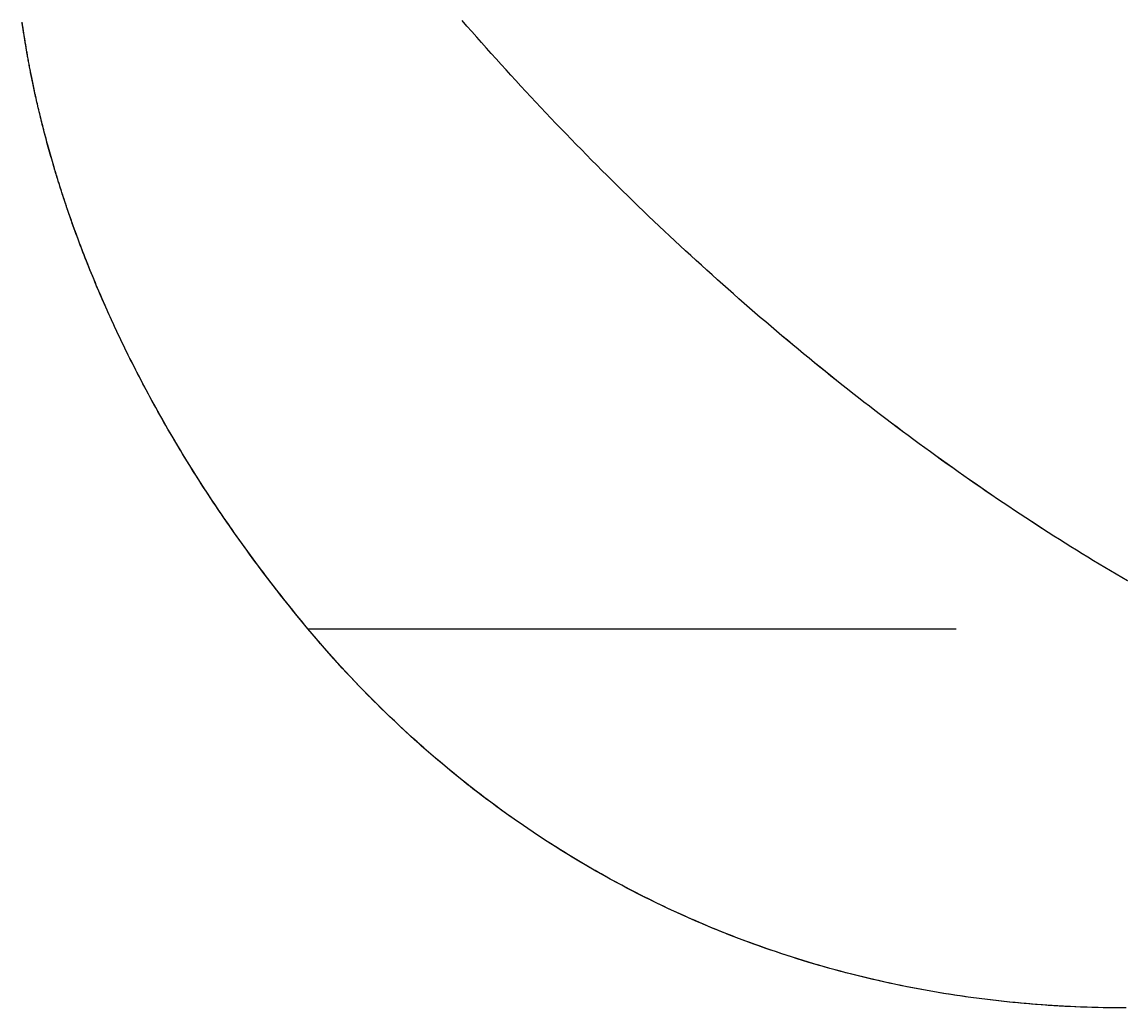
# Model space of a CAD drawing. Extents: x -11 to 23.5, y -3.8 to 3.8.
# Drawn here: x 0.806 to 1.486, y -3.558 to -2.95 of the extents above; entities that cross this region are included whole.
import ezdxf

# ---------------------------------------------------------------- set-up
doc = ezdxf.new("R2010")
doc.units = 0
doc.linetypes.add('PHL_CENTER', pattern=[0.75, 0.4, -0.35])
doc.linetypes.add('PHL_THICK', pattern=[0])
doc.layers.add('PROJECTION', color=7, linetype='CONTINUOUS')

msp = doc.modelspace()

# ---------------------------------------------------------------- linework, layer by layer
at = {"layer": 'PROJECTION', "color": 7, "linetype": 'PHL_THICK'}
for p, q in [((0.80649, -2.950044), (0.80649, -2.950022)), ((0.806493, -2.950081), (0.80649, -2.950044)), ((0.806498, -2.950132), (0.806493, -2.950081)), ((0.806501, -2.950041), (0.806495, -2.950021)), ((0.806506, -2.950198), (0.806498, -2.950132)), ((0.806509, -2.950074), (0.806501, -2.950041)), ((0.806515, -2.950278), (0.806506, -2.950198)), ((0.80652, -2.950122), (0.806509, -2.950074)), ((0.806532, -2.950182), (0.80652, -2.950122)), ((0.806546, -2.950257), (0.806532, -2.950182)), ((0.806562, -2.950345), (0.806546, -2.950257)), ((1.080987, -2.952472), (1.078015, -2.949061)), ((0.806527, -2.950373), (0.806515, -2.950278)), ((0.806542, -2.950483), (0.806527, -2.950373)), ((0.806559, -2.950606), (0.806542, -2.950483)), ((0.806578, -2.950745), (0.806559, -2.950606)), ((0.806581, -2.950446), (0.806562, -2.950345)), ((0.806599, -2.950898), (0.806578, -2.950745)), ((0.806601, -2.950561), (0.806581, -2.950446)), ((0.806623, -2.951065), (0.806599, -2.950898)), ((0.806623, -2.95069), (0.806601, -2.950561)), ((0.806648, -2.950832), (0.806623, -2.95069)), ((0.80665, -2.951247), (0.806623, -2.951065)), ((0.806674, -2.950988), (0.806648, -2.950832)), ((0.806679, -2.951443), (0.80665, -2.951247)), ((0.806702, -2.951157), (0.806674, -2.950988)), ((0.80671, -2.951654), (0.806679, -2.951443)), ((0.806732, -2.95134), (0.806702, -2.951157)), ((0.806744, -2.951879), (0.80671, -2.951654)), ((0.806765, -2.951537), (0.806732, -2.95134)), ((0.80678, -2.952119), (0.806744, -2.951879)), ((0.806799, -2.951747), (0.806765, -2.951537)), ((0.806818, -2.952374), (0.80678, -2.952119)), ((0.806835, -2.951971), (0.806799, -2.951747)), ((0.80686, -2.952642), (0.806818, -2.952374)), ((0.806873, -2.952208), (0.806835, -2.951971)), ((0.806903, -2.952925), (0.80686, -2.952642)), ((0.806913, -2.952459), (0.806873, -2.952208)), ((0.806949, -2.953223), (0.806903, -2.952925)), ((0.806954, -2.952724), (0.806913, -2.952459)), ((0.806998, -2.953535), (0.806949, -2.953223)), ((0.806998, -2.953002), (0.806954, -2.952724)), ((0.807044, -2.953293), (0.806998, -2.953002)), ((0.807049, -2.953861), (0.806998, -2.953535)), ((0.807091, -2.953599), (0.807044, -2.953293)), ((0.807103, -2.954202), (0.807049, -2.953861)), ((0.80714, -2.953918), (0.807091, -2.953599)), ((0.807159, -2.954558), (0.807103, -2.954202)), ((0.807191, -2.954251), (0.80714, -2.953918)), ((0.807218, -2.954928), (0.807159, -2.954558)), ((0.807244, -2.954597), (0.807191, -2.954251)), ((0.80728, -2.955312), (0.807218, -2.954928)), ((0.807299, -2.954957), (0.807244, -2.954597)), ((0.807344, -2.955711), (0.80728, -2.955312)), ((0.807355, -2.95533), (0.807299, -2.954957)), ((0.807411, -2.956124), (0.807344, -2.955711)), ((0.807414, -2.955717), (0.807355, -2.95533)), ((0.80748, -2.956551), (0.807411, -2.956124)), ((0.807474, -2.956118), (0.807414, -2.955717)), ((0.807537, -2.956532), (0.807474, -2.956118)), ((0.807552, -2.956993), (0.80748, -2.956551)), ((0.807601, -2.956959), (0.807537, -2.956532)), ((0.807626, -2.95745), (0.807552, -2.956993)), ((0.807668, -2.9574), (0.807601, -2.956959)), ((1.083968, -2.955876), (1.080987, -2.952472)), ((1.086957, -2.959271), (1.083968, -2.955876)), ((0.807704, -2.957921), (0.807626, -2.95745)), ((0.807737, -2.957855), (0.807668, -2.9574)), ((0.807784, -2.958406), (0.807704, -2.957921)), ((0.807809, -2.958322), (0.807737, -2.957855)), ((0.807866, -2.958905), (0.807784, -2.958406)), ((0.807882, -2.958803), (0.807809, -2.958322)), ((0.807952, -2.959419), (0.807866, -2.958905)), ((0.807958, -2.959298), (0.807882, -2.958803)), ((0.80804, -2.959948), (0.807952, -2.959419)), ((0.808037, -2.959805), (0.807958, -2.959298)), ((0.808117, -2.960326), (0.808037, -2.959805)), ((0.808131, -2.96049), (0.80804, -2.959948)), ((0.808201, -2.960861), (0.808117, -2.960326)), ((0.808224, -2.961047), (0.808131, -2.96049)), ((0.808287, -2.961408), (0.808201, -2.960861)), ((0.80832, -2.961619), (0.808224, -2.961047)), ((0.808376, -2.961969), (0.808287, -2.961408)), ((0.808467, -2.962543), (0.808376, -2.961969)), ((0.808561, -2.963131), (0.808467, -2.962543)), ((0.808658, -2.963731), (0.808561, -2.963131)), ((0.808758, -2.964345), (0.808658, -2.963731)), ((1.089954, -2.962659), (1.086957, -2.959271)), ((1.09296, -2.96604), (1.089954, -2.962659)), ((0.808861, -2.964972), (0.808758, -2.964345)), ((0.808966, -2.965612), (0.808861, -2.964972)), ((0.809075, -2.966265), (0.808966, -2.965612)), ((0.809187, -2.966932), (0.809075, -2.966265)), ((0.809302, -2.967611), (0.809187, -2.966932)), ((0.80942, -2.968303), (0.809302, -2.967611)), ((0.809541, -2.969009), (0.80942, -2.968303)), ((0.809666, -2.969728), (0.809541, -2.969009)), ((0.809794, -2.970459), (0.809666, -2.969728)), ((0.809925, -2.971204), (0.809794, -2.970459)), ((1.095975, -2.969412), (1.09296, -2.96604)), ((1.098997, -2.972777), (1.095975, -2.969412)), ((0.81006, -2.971961), (0.809925, -2.971204)), ((0.810198, -2.972732), (0.81006, -2.971961)), ((0.81034, -2.973516), (0.810198, -2.972732)), ((0.810486, -2.974312), (0.81034, -2.973516)), ((0.810635, -2.975121), (0.810486, -2.974312)), ((0.810788, -2.975944), (0.810635, -2.975121)), ((0.810945, -2.976779), (0.810788, -2.975944)), ((0.811105, -2.977627), (0.810945, -2.976779)), ((1.102027, -2.976133), (1.098997, -2.972777)), ((1.105066, -2.979482), (1.102027, -2.976133)), ((0.81127, -2.978488), (0.811105, -2.977627)), ((0.811438, -2.979362), (0.81127, -2.978488)), ((0.81161, -2.980248), (0.811438, -2.979362)), ((0.811787, -2.981147), (0.81161, -2.980248)), ((0.811967, -2.982059), (0.811787, -2.981147)), ((0.812152, -2.982984), (0.811967, -2.982059)), ((0.812341, -2.983922), (0.812152, -2.982984)), ((0.812534, -2.984872), (0.812341, -2.983922)), ((1.108112, -2.982822), (1.105066, -2.979482)), ((1.111166, -2.986155), (1.108112, -2.982822)), ((0.812731, -2.985835), (0.812534, -2.984872)), ((0.812933, -2.98681), (0.812731, -2.985835)), ((0.813139, -2.987798), (0.812933, -2.98681)), ((0.81335, -2.988799), (0.813139, -2.987798)), ((0.813565, -2.989813), (0.81335, -2.988799)), ((0.813785, -2.990839), (0.813565, -2.989813)), ((0.814009, -2.991878), (0.813785, -2.990839)), ((1.114228, -2.989479), (1.111166, -2.986155)), ((1.117298, -2.992794), (1.114228, -2.989479)), ((0.814239, -2.992929), (0.814009, -2.991878)), ((0.814472, -2.993993), (0.814239, -2.992929)), ((0.814711, -2.995069), (0.814472, -2.993993)), ((0.814955, -2.996158), (0.814711, -2.995069)), ((0.815139, -2.996986), (0.814883, -2.995837)), ((0.815203, -2.997259), (0.814955, -2.996158)), ((0.8154, -2.998149), (0.815139, -2.996986)), ((0.815456, -2.998373), (0.815203, -2.997259)), ((1.120375, -2.996101), (1.117298, -2.992794)), ((1.12346, -2.9994), (1.120375, -2.996101)), ((0.815666, -2.999326), (0.8154, -2.998149)), ((0.815715, -2.9995), (0.815456, -2.998373)), ((0.815938, -3.000515), (0.815666, -2.999326)), ((0.815978, -3.000638), (0.815715, -2.9995)), ((0.816215, -3.001718), (0.815938, -3.000515)), ((0.816247, -3.001789), (0.815978, -3.000638)), ((0.816499, -3.002935), (0.816215, -3.001718)), ((0.816521, -3.002953), (0.816247, -3.001789)), ((0.816788, -3.004165), (0.816499, -3.002935)), ((0.8168, -3.004129), (0.816521, -3.002953)), ((0.817083, -3.005408), (0.816788, -3.004165)), ((0.817084, -3.005317), (0.8168, -3.004129)), ((1.126552, -3.00269), (1.12346, -2.9994)), ((1.129651, -3.005972), (1.126552, -3.00269)), ((0.817384, -3.006664), (0.817083, -3.005408)), ((0.817374, -3.006518), (0.817084, -3.005317)), ((0.817669, -3.007731), (0.817374, -3.006518)), ((0.817691, -3.007934), (0.817384, -3.006664)), ((0.817969, -3.008956), (0.817669, -3.007731)), ((0.818004, -3.009217), (0.817691, -3.007934)), ((0.818275, -3.010194), (0.817969, -3.008956)), ((0.818324, -3.010514), (0.818004, -3.009217)), ((0.818586, -3.011443), (0.818275, -3.010194)), ((0.81865, -3.011823), (0.818324, -3.010514)), ((0.818904, -3.012706), (0.818586, -3.011443)), ((1.132757, -3.009244), (1.129651, -3.005972)), ((1.135871, -3.012508), (1.132757, -3.009244)), ((0.818982, -3.013145), (0.81865, -3.011823)), ((0.819226, -3.01398), (0.818904, -3.012706)), ((0.81932, -3.014481), (0.818982, -3.013145)), ((0.819555, -3.015266), (0.819226, -3.01398)), ((0.819665, -3.01583), (0.81932, -3.014481)), ((0.819889, -3.016565), (0.819555, -3.015266)), ((0.820017, -3.017192), (0.819665, -3.01583)), ((0.820229, -3.017876), (0.819889, -3.016565)), ((0.820375, -3.018567), (0.820017, -3.017192)), ((0.820575, -3.019199), (0.820229, -3.017876)), ((1.138992, -3.015763), (1.135871, -3.012508)), ((1.142119, -3.019009), (1.138992, -3.015763)), ((0.82074, -3.019955), (0.820375, -3.018567)), ((0.820927, -3.020535), (0.820575, -3.019199)), ((0.821112, -3.021356), (0.82074, -3.019955)), ((0.821285, -3.021882), (0.820927, -3.020535)), ((0.821491, -3.022769), (0.821112, -3.021356)), ((0.821648, -3.023242), (0.821285, -3.021882)), ((0.821876, -3.024196), (0.821491, -3.022769)), ((0.822018, -3.024612), (0.821648, -3.023242)), ((0.822269, -3.025636), (0.821876, -3.024196)), ((0.822395, -3.025995), (0.822018, -3.024612)), ((1.145254, -3.022246), (1.142119, -3.019009)), ((1.148395, -3.025474), (1.145254, -3.022246)), ((0.822669, -3.027089), (0.822269, -3.025636)), ((0.822777, -3.027388), (0.822395, -3.025995)), ((0.823076, -3.028554), (0.822669, -3.027089)), ((0.823166, -3.028792), (0.822777, -3.027388)), ((0.82349, -3.030032), (0.823076, -3.028554)), ((0.823561, -3.030208), (0.823166, -3.028792)), ((0.823912, -3.031523), (0.82349, -3.030032)), ((0.823963, -3.031634), (0.823561, -3.030208)), ((0.824341, -3.033027), (0.823912, -3.031523)), ((0.824371, -3.033072), (0.823963, -3.031634)), ((1.151543, -3.028693), (1.148395, -3.025474)), ((1.154697, -3.031902), (1.151543, -3.028693)), ((0.824778, -3.034544), (0.824341, -3.033027)), ((0.824785, -3.03452), (0.824371, -3.033072)), ((0.825222, -3.036072), (0.824778, -3.034544)), ((0.825207, -3.035979), (0.824785, -3.03452)), ((0.825635, -3.037449), (0.825207, -3.035979)), ((0.825673, -3.037614), (0.825222, -3.036072)), ((0.82607, -3.03893), (0.825635, -3.037449)), ((0.826133, -3.039169), (0.825673, -3.037614)), ((1.157858, -3.035102), (1.154697, -3.031902)), ((1.161026, -3.038293), (1.157858, -3.035102)), ((1.164199, -3.041474), (1.161026, -3.038293)), ((0.826512, -3.040421), (0.82607, -3.03893)), ((0.8266, -3.040736), (0.826133, -3.039169)), ((0.826961, -3.041924), (0.826512, -3.040421)), ((0.827075, -3.042315), (0.8266, -3.040736)), ((0.827417, -3.043437), (0.826961, -3.041924)), ((0.827559, -3.043908), (0.827075, -3.042315)), ((0.82788, -3.04496), (0.827417, -3.043437)), ((0.82805, -3.045512), (0.827559, -3.043908)), ((0.828351, -3.046494), (0.82788, -3.04496)), ((1.167379, -3.044646), (1.164199, -3.041474)), ((1.170566, -3.047807), (1.167379, -3.044646)), ((0.828828, -3.048039), (0.828351, -3.046494)), ((0.829313, -3.049594), (0.828828, -3.048039)), ((0.829805, -3.05116), (0.829313, -3.049594)), ((0.830305, -3.052736), (0.829805, -3.05116)), ((1.173758, -3.05096), (1.170566, -3.047807)), ((1.176956, -3.054102), (1.173758, -3.05096)), ((0.830813, -3.054322), (0.830305, -3.052736)), ((0.831328, -3.055919), (0.830813, -3.054322)), ((0.83185, -3.057526), (0.831328, -3.055919)), ((0.832381, -3.059143), (0.83185, -3.057526)), ((1.18016, -3.057234), (1.176956, -3.054102)), ((1.18337, -3.060357), (1.18016, -3.057234)), ((0.832919, -3.06077), (0.832381, -3.059143)), ((0.833465, -3.062408), (0.832919, -3.06077)), ((0.83402, -3.064055), (0.833465, -3.062408)), ((0.834582, -3.065713), (0.83402, -3.064055)), ((0.835152, -3.067381), (0.834582, -3.065713)), ((1.186586, -3.063469), (1.18337, -3.060357)), ((1.189807, -3.066572), (1.186586, -3.063469)), ((0.835731, -3.069058), (0.835152, -3.067381)), ((0.836318, -3.070746), (0.835731, -3.069058)), ((0.836913, -3.072443), (0.836318, -3.070746)), ((0.837517, -3.074151), (0.836913, -3.072443)), ((1.193034, -3.069664), (1.189807, -3.066572)), ((1.196266, -3.072746), (1.193034, -3.069664)), ((0.838129, -3.075868), (0.837517, -3.074151)), ((0.83875, -3.077595), (0.838129, -3.075868)), ((0.839379, -3.079331), (0.83875, -3.077595)), ((0.840017, -3.081077), (0.839379, -3.079331)), ((1.199504, -3.075818), (1.196266, -3.072746)), ((1.202747, -3.078879), (1.199504, -3.075818)), ((1.205995, -3.081929), (1.202747, -3.078879)), ((0.840664, -3.082833), (0.840017, -3.081077)), ((0.84132, -3.084599), (0.840664, -3.082833)), ((0.841985, -3.086374), (0.84132, -3.084599)), ((1.209248, -3.08497), (1.205995, -3.081929)), ((1.212506, -3.087999), (1.209248, -3.08497)), ((0.842658, -3.088158), (0.841985, -3.086374)), ((0.843341, -3.089952), (0.842658, -3.088158)), ((0.844033, -3.091755), (0.843341, -3.089952)), ((0.844734, -3.093568), (0.844033, -3.091755)), ((1.215769, -3.091018), (1.212506, -3.087999)), ((1.219037, -3.094026), (1.215769, -3.091018)), ((0.845444, -3.09539), (0.844734, -3.093568)), ((0.846164, -3.097221), (0.845444, -3.09539)), ((0.846893, -3.099061), (0.846164, -3.097221)), ((0.847632, -3.100911), (0.846893, -3.099061)), ((1.22231, -3.097023), (1.219037, -3.094026)), ((1.225587, -3.100009), (1.22231, -3.097023)), ((0.84838, -3.10277), (0.847632, -3.100911)), ((0.849138, -3.104638), (0.84838, -3.10277)), ((0.849906, -3.106515), (0.849138, -3.104638)), ((0.850683, -3.108401), (0.849906, -3.106515)), ((1.228869, -3.102984), (1.225587, -3.100009)), ((1.232156, -3.105948), (1.228869, -3.102984)), ((1.235447, -3.108901), (1.232156, -3.105948)), ((0.85147, -3.110296), (0.850683, -3.108401)), ((0.852267, -3.112199), (0.85147, -3.110296)), ((0.853075, -3.114112), (0.852267, -3.112199)), ((1.238742, -3.111843), (1.235447, -3.108901)), ((1.242041, -3.114773), (1.238742, -3.111843)), ((0.853892, -3.116034), (0.853075, -3.114112)), ((0.854719, -3.117964), (0.853892, -3.116034)), ((0.855557, -3.119903), (0.854719, -3.117964)), ((0.856405, -3.121851), (0.855557, -3.119903)), ((1.245345, -3.117692), (1.242041, -3.114773)), ((1.248652, -3.120599), (1.245345, -3.117692)), ((0.856754, -3.122644), (0.855891, -3.120667)), ((0.857263, -3.123808), (0.856405, -3.121851)), ((0.857627, -3.124628), (0.856754, -3.122644)), ((0.858132, -3.125773), (0.857263, -3.123808)), ((0.85851, -3.126621), (0.857627, -3.124628)), ((0.859011, -3.127746), (0.858132, -3.125773)), ((0.859404, -3.128623), (0.85851, -3.126621)), ((1.251964, -3.123495), (1.248652, -3.120599)), ((1.255279, -3.126379), (1.251964, -3.123495)), ((1.258598, -3.129252), (1.255279, -3.126379)), ((0.859901, -3.129729), (0.859011, -3.127746)), ((0.860309, -3.130632), (0.859404, -3.128623)), ((0.860802, -3.131719), (0.859901, -3.129729)), ((0.861224, -3.132649), (0.860309, -3.130632)), ((0.861713, -3.133719), (0.860802, -3.131719)), ((0.862151, -3.134675), (0.861224, -3.132649)), ((0.862635, -3.135726), (0.861713, -3.133719)), ((1.261922, -3.132113), (1.258598, -3.129252)), ((1.26525, -3.134963), (1.261922, -3.132113)), ((0.863088, -3.136709), (0.862151, -3.134675)), ((0.863568, -3.137742), (0.862635, -3.135726)), ((0.864036, -3.138751), (0.863088, -3.136709)), ((0.864512, -3.139766), (0.863568, -3.137742)), ((0.864995, -3.1408), (0.864036, -3.138751)), ((0.865467, -3.141799), (0.864512, -3.139766)), ((1.268582, -3.137802), (1.26525, -3.134963)), ((1.271918, -3.14063), (1.268582, -3.137802)), ((0.865965, -3.142858), (0.864995, -3.1408)), ((0.866433, -3.14384), (0.865467, -3.141799)), ((0.866947, -3.144923), (0.865965, -3.142858)), ((0.86741, -3.145889), (0.866433, -3.14384)), ((0.867939, -3.146996), (0.866947, -3.144923)), ((0.868398, -3.147946), (0.86741, -3.145889)), ((0.868943, -3.149077), (0.867939, -3.146996)), ((1.275258, -3.143446), (1.271918, -3.14063)), ((1.278603, -3.146251), (1.275258, -3.143446)), ((1.281952, -3.149045), (1.278603, -3.146251)), ((0.869398, -3.150011), (0.868398, -3.147946)), ((0.869959, -3.151166), (0.868943, -3.149077)), ((0.870409, -3.152083), (0.869398, -3.150011)), ((0.870986, -3.153262), (0.869959, -3.151166)), ((0.871429, -3.15416), (0.870409, -3.152083)), ((0.872024, -3.155366), (0.870986, -3.153262)), ((0.87246, -3.156242), (0.871429, -3.15416)), ((1.285305, -3.151828), (1.281952, -3.149045)), ((1.288662, -3.154599), (1.285305, -3.151828)), ((0.873074, -3.157477), (0.872024, -3.155366)), ((0.873501, -3.158329), (0.87246, -3.156242)), ((0.874135, -3.159596), (0.873074, -3.157477)), ((0.874552, -3.160421), (0.873501, -3.158329)), ((0.875209, -3.161723), (0.874135, -3.159596)), ((0.875614, -3.162518), (0.874552, -3.160421)), ((1.292022, -3.157359), (1.288662, -3.154599)), ((1.295387, -3.160108), (1.292022, -3.157359)), ((1.298756, -3.162845), (1.295387, -3.160108)), ((0.876294, -3.163856), (0.875209, -3.161723)), ((0.876685, -3.164619), (0.875614, -3.162518)), ((0.877391, -3.165997), (0.876294, -3.163856)), ((0.877767, -3.166725), (0.876685, -3.164619)), ((0.8785, -3.168146), (0.877391, -3.165997)), ((0.87886, -3.168835), (0.877767, -3.166725)), ((1.302128, -3.16557), (1.298756, -3.162845)), ((1.305504, -3.168284), (1.302128, -3.16557)), ((0.879621, -3.170301), (0.8785, -3.168146)), ((0.879963, -3.17095), (0.87886, -3.168835)), ((0.880754, -3.172464), (0.879621, -3.170301)), ((0.881076, -3.173069), (0.879963, -3.17095)), ((0.881899, -3.174634), (0.880754, -3.172464)), ((0.882199, -3.175193), (0.881076, -3.173069)), ((1.308884, -3.170987), (1.305504, -3.168284)), ((1.312268, -3.173677), (1.308884, -3.170987)), ((1.315655, -3.176357), (1.312268, -3.173677)), ((0.883057, -3.17681), (0.881899, -3.174634)), ((0.883333, -3.177321), (0.882199, -3.175193)), ((0.884225, -3.178992), (0.883057, -3.17681)), ((0.884478, -3.179453), (0.883333, -3.177321)), ((0.885405, -3.181178), (0.884225, -3.178992)), ((0.885633, -3.18159), (0.884478, -3.179453)), ((0.886596, -3.183368), (0.885405, -3.181178)), ((1.319046, -3.179024), (1.315655, -3.176357)), ((1.32244, -3.18168), (1.319046, -3.179024)), ((0.886798, -3.18373), (0.885633, -3.18159)), ((0.887797, -3.185562), (0.886596, -3.183368)), ((0.887974, -3.185875), (0.886798, -3.18373)), ((0.88901, -3.18776), (0.887797, -3.185562)), ((0.889161, -3.188023), (0.887974, -3.185875)), ((0.890233, -3.189961), (0.88901, -3.18776)), ((0.890359, -3.190176), (0.889161, -3.188023)), ((1.325838, -3.184324), (1.32244, -3.18168)), ((1.329239, -3.186956), (1.325838, -3.184324)), ((1.332644, -3.189577), (1.329239, -3.186956)), ((0.891467, -3.192167), (0.890233, -3.189961)), ((0.891567, -3.192333), (0.890359, -3.190176)), ((0.892713, -3.194376), (0.891467, -3.192167)), ((0.892785, -3.194493), (0.891567, -3.192333)), ((0.89397, -3.196588), (0.892713, -3.194376)), ((0.894015, -3.196657), (0.892785, -3.194493)), ((1.336052, -3.192185), (1.332644, -3.189577)), ((1.339463, -3.194782), (1.336052, -3.192185)), ((1.342878, -3.197367), (1.339463, -3.194782)), ((0.895237, -3.198804), (0.89397, -3.196588)), ((0.895255, -3.198824), (0.894015, -3.196657)), ((0.896516, -3.201024), (0.895237, -3.198804)), ((0.896506, -3.200996), (0.895255, -3.198824)), ((0.897768, -3.203171), (0.896506, -3.200996)), ((0.897806, -3.203247), (0.896516, -3.201024)), ((1.346295, -3.199939), (1.342878, -3.197367)), ((1.349716, -3.2025), (1.346295, -3.199939)), ((0.899041, -3.205349), (0.897768, -3.203171)), ((0.899107, -3.205473), (0.897806, -3.203247)), ((0.900324, -3.207531), (0.899041, -3.205349)), ((0.900419, -3.207702), (0.899107, -3.205473)), ((0.901619, -3.209716), (0.900324, -3.207531)), ((0.901743, -3.209935), (0.900419, -3.207702)), ((1.35314, -3.205049), (1.349716, -3.2025)), ((1.356567, -3.207586), (1.35314, -3.205049)), ((1.359997, -3.21011), (1.356567, -3.207586)), ((0.902924, -3.211904), (0.901619, -3.209716)), ((0.903078, -3.212171), (0.901743, -3.209935)), ((0.904241, -3.214096), (0.902924, -3.211904)), ((0.904424, -3.21441), (0.903078, -3.212171)), ((0.905568, -3.216291), (0.904241, -3.214096)), ((0.905781, -3.216651), (0.904424, -3.21441)), ((1.363429, -3.212623), (1.359997, -3.21011)), ((1.366865, -3.215123), (1.363429, -3.212623)), ((1.370304, -3.217611), (1.366865, -3.215123)), ((0.906907, -3.218489), (0.905568, -3.216291)), ((0.90715, -3.218896), (0.905781, -3.216651)), ((0.908256, -3.22069), (0.906907, -3.218489)), ((0.90853, -3.221144), (0.90715, -3.218896)), ((0.909617, -3.222894), (0.908256, -3.22069)), ((0.909922, -3.223394), (0.90853, -3.221144)), ((1.373745, -3.220087), (1.370304, -3.217611)), ((1.377189, -3.22255), (1.373745, -3.220087)), ((0.910989, -3.225101), (0.909617, -3.222894)), ((0.911325, -3.225647), (0.909922, -3.223394)), ((0.912372, -3.227311), (0.910989, -3.225101)), ((0.912739, -3.227903), (0.911325, -3.225647)), ((0.913766, -3.229524), (0.912372, -3.227311)), ((0.914165, -3.230161), (0.912739, -3.227903)), ((1.380636, -3.225002), (1.377189, -3.22255)), ((1.384085, -3.22744), (1.380636, -3.225002)), ((1.387537, -3.229867), (1.384085, -3.22744)), ((0.915172, -3.231739), (0.913766, -3.229524)), ((0.915602, -3.232422), (0.914165, -3.230161)), ((0.916588, -3.233957), (0.915172, -3.231739)), ((0.917051, -3.234686), (0.915602, -3.232422)), ((0.918016, -3.236178), (0.916588, -3.233957)), ((0.918511, -3.236951), (0.917051, -3.234686)), ((1.390992, -3.232281), (1.387537, -3.229867)), ((1.394449, -3.234682), (1.390992, -3.232281)), ((1.397909, -3.237071), (1.394449, -3.234682)), ((0.919455, -3.238401), (0.918016, -3.236178)), ((0.919983, -3.239219), (0.918511, -3.236951)), ((0.920906, -3.240627), (0.919455, -3.238401)), ((0.921467, -3.24149), (0.919983, -3.239219)), ((0.922368, -3.242855), (0.920906, -3.240627)), ((0.922962, -3.243762), (0.921467, -3.24149)), ((1.401371, -3.239448), (1.397909, -3.237071)), ((1.404835, -3.241812), (1.401371, -3.239448)), ((1.408302, -3.244163), (1.404835, -3.241812)), ((0.923841, -3.245085), (0.922368, -3.242855)), ((0.924469, -3.246037), (0.922962, -3.243762)), ((0.925326, -3.247318), (0.923841, -3.245085)), ((0.925988, -3.248313), (0.924469, -3.246037)), ((0.926823, -3.249553), (0.925326, -3.247318)), ((0.927518, -3.250592), (0.925988, -3.248313)), ((1.41177, -3.246502), (1.408302, -3.244163)), ((1.415242, -3.248828), (1.41177, -3.246502)), ((1.418715, -3.251141), (1.415242, -3.248828)), ((0.92833, -3.251791), (0.926823, -3.249553)), ((0.92906, -3.252872), (0.927518, -3.250592)), ((0.92985, -3.25403), (0.92833, -3.251791)), ((0.930614, -3.255155), (0.92906, -3.252872)), ((0.931381, -3.256271), (0.92985, -3.25403)), ((0.93218, -3.257439), (0.930614, -3.255155)), ((1.42219, -3.253442), (1.418715, -3.251141)), ((1.425668, -3.255729), (1.42219, -3.253442)), ((1.429147, -3.258004), (1.425668, -3.255729)), ((0.932923, -3.258515), (0.931381, -3.256271)), ((0.933757, -3.259725), (0.93218, -3.257439)), ((0.934477, -3.26076), (0.932923, -3.258515)), ((0.935346, -3.262012), (0.933757, -3.259725)), ((0.936043, -3.263007), (0.934477, -3.26076)), ((0.936948, -3.264301), (0.935346, -3.262012)), ((1.432629, -3.260266), (1.429147, -3.258004)), ((1.436112, -3.262515), (1.432629, -3.260266)), ((1.439597, -3.264752), (1.436112, -3.262515)), ((0.93762, -3.265256), (0.936043, -3.263007)), ((0.938561, -3.266592), (0.936948, -3.264301)), ((0.93921, -3.267507), (0.93762, -3.265256)), ((0.940186, -3.268884), (0.938561, -3.266592)), ((0.940811, -3.269759), (0.93921, -3.267507)), ((0.941823, -3.271178), (0.940186, -3.268884)), ((0.942423, -3.272013), (0.940811, -3.269759)), ((1.443084, -3.266975), (1.439597, -3.264752)), ((1.446573, -3.269185), (1.443084, -3.266975)), ((1.450063, -3.271382), (1.446573, -3.269185)), ((0.943472, -3.273472), (0.941823, -3.271178)), ((0.944048, -3.274269), (0.942423, -3.272013)), ((0.945133, -3.275768), (0.943472, -3.273472)), ((0.945684, -3.276526), (0.944048, -3.274269)), ((0.946806, -3.278065), (0.945133, -3.275768)), ((0.947332, -3.278784), (0.945684, -3.276526)), ((1.453555, -3.273566), (1.450063, -3.271382)), ((1.457049, -3.275738), (1.453555, -3.273566)), ((1.460545, -3.277895), (1.457049, -3.275738)), ((0.948491, -3.280364), (0.946806, -3.278065)), ((0.948992, -3.281044), (0.947332, -3.278784)), ((0.950188, -3.282663), (0.948491, -3.280364)), ((0.950665, -3.283305), (0.948992, -3.281044)), ((0.951897, -3.284963), (0.950188, -3.282663)), ((0.952349, -3.285567), (0.950665, -3.283305)), ((1.464041, -3.28004), (1.460545, -3.277895)), ((1.46754, -3.282171), (1.464041, -3.28004)), ((1.47104, -3.28429), (1.46754, -3.282171)), ((0.953619, -3.287265), (0.951897, -3.284963)), ((0.954045, -3.287831), (0.952349, -3.285567)), ((0.955352, -3.289567), (0.953619, -3.287265)), ((0.955753, -3.290095), (0.954045, -3.287831)), ((0.957098, -3.29187), (0.955352, -3.289567)), ((0.957473, -3.292361), (0.955753, -3.290095)), ((1.474541, -3.286395), (1.47104, -3.28429)), ((1.478043, -3.288486), (1.474541, -3.286395)), ((1.481547, -3.290565), (1.478043, -3.288486)), ((0.958856, -3.294173), (0.957098, -3.29187)), ((0.959205, -3.294628), (0.957473, -3.292361)), ((0.960627, -3.296477), (0.958856, -3.294173)), ((0.960949, -3.296895), (0.959205, -3.294628)), ((0.962409, -3.298782), (0.960627, -3.296477)), ((0.962706, -3.299164), (0.960949, -3.296895)), ((1.485054, -3.29263), (1.481547, -3.290565)), ((1.488562, -3.294683), (1.485054, -3.29263)), ((0.964204, -3.301087), (0.962409, -3.298782)), ((0.964474, -3.301433), (0.962706, -3.299164)), ((0.966012, -3.303393), (0.964204, -3.301087)), ((0.966255, -3.303703), (0.964474, -3.301433)), ((0.967831, -3.305699), (0.966012, -3.303393)), ((0.968048, -3.305973), (0.966255, -3.303703)), ((0.969663, -3.308006), (0.967831, -3.305699)), ((0.969854, -3.308244), (0.968048, -3.305973)), ((0.971508, -3.310313), (0.969663, -3.308006)), ((0.971671, -3.310516), (0.969854, -3.308244)), ((0.973365, -3.312619), (0.971508, -3.310313)), ((0.973501, -3.312788), (0.971671, -3.310516)), ((0.975234, -3.314926), (0.973365, -3.312619)), ((0.975343, -3.315061), (0.973501, -3.312788)), ((0.977116, -3.317233), (0.975234, -3.314926)), ((0.977198, -3.317334), (0.975343, -3.315061)), ((0.97901, -3.31954), (0.977116, -3.317233)), ((0.979065, -3.319607), (0.977198, -3.317334)), ((0.980917, -3.321847), (0.97901, -3.31954)), ((0.980945, -3.32188), (0.979065, -3.319607)), ((0.982837, -3.324154), (0.980917, -3.321847)), ((0.982837, -3.324154), (0.980945, -3.32188)), ((0.985395, -3.3272), (0.982837, -3.324154)), ((0.985444, -3.327257), (0.982837, -3.324154)), ((0.987966, -3.330225), (0.985395, -3.3272)), ((0.988063, -3.330339), (0.985444, -3.327257)), ((0.990548, -3.333228), (0.987966, -3.330225)), ((0.990695, -3.333398), (0.988063, -3.330339)), ((0.993142, -3.33621), (0.990548, -3.333228)), ((0.993339, -3.336435), (0.990695, -3.333398)), ((0.995748, -3.339171), (0.993142, -3.33621)), ((0.995995, -3.33945), (0.993339, -3.336435)), ((0.998365, -3.342111), (0.995748, -3.339171)), ((0.998663, -3.342443), (0.995995, -3.33945)), ((1.000994, -3.345029), (0.998365, -3.342111)), ((1.001343, -3.345414), (0.998663, -3.342443)), ((1.003635, -3.347927), (1.000994, -3.345029)), ((1.004035, -3.348363), (1.001343, -3.345414)), ((1.006286, -3.350803), (1.003635, -3.347927)), ((1.006739, -3.35129), (1.004035, -3.348363)), ((1.008949, -3.353657), (1.006286, -3.350803)), ((1.009454, -3.354195), (1.006739, -3.35129)), ((1.011623, -3.356491), (1.008949, -3.353657)), ((1.012181, -3.357078), (1.009454, -3.354195)), ((1.014308, -3.359303), (1.011623, -3.356491)), ((1.014919, -3.359939), (1.012181, -3.357078)), ((1.017003, -3.362095), (1.014308, -3.359303)), ((1.017668, -3.362778), (1.014919, -3.359939)), ((1.01971, -3.364865), (1.017003, -3.362095)), ((1.020429, -3.365595), (1.017668, -3.362778)), ((1.022427, -3.367614), (1.01971, -3.364865)), ((1.0232, -3.368391), (1.020429, -3.365595)), ((1.025154, -3.370342), (1.022427, -3.367614)), ((1.025982, -3.371164), (1.0232, -3.368391)), ((1.027892, -3.373049), (1.025154, -3.370342)), ((1.028775, -3.373915), (1.025982, -3.371164)), ((1.03064, -3.375735), (1.027892, -3.373049)), ((1.031579, -3.376645), (1.028775, -3.373915)), ((1.033399, -3.378399), (1.03064, -3.375735)), ((1.034393, -3.379353), (1.031579, -3.376645)), ((1.036167, -3.381043), (1.033399, -3.378399)), ((1.037217, -3.382038), (1.034393, -3.379353)), ((1.038945, -3.383666), (1.036167, -3.381043)), ((1.040052, -3.384702), (1.037217, -3.382038)), ((1.041733, -3.386268), (1.038945, -3.383666)), ((1.042897, -3.387345), (1.040052, -3.384702)), ((1.044531, -3.388849), (1.041733, -3.386268)), ((1.045752, -3.389965), (1.042897, -3.387345)), ((1.047339, -3.391408), (1.044531, -3.388849)), ((1.048617, -3.392564), (1.045752, -3.389965)), ((1.050156, -3.393947), (1.047339, -3.391408)), ((1.051492, -3.395141), (1.048617, -3.392564)), ((1.052982, -3.396465), (1.050156, -3.393947)), ((1.054376, -3.397696), (1.051492, -3.395141)), ((1.055818, -3.398962), (1.052982, -3.396465)), ((1.05727, -3.40023), (1.054376, -3.397696)), ((1.058663, -3.401438), (1.055818, -3.398962)), ((1.060174, -3.402742), (1.05727, -3.40023)), ((1.061516, -3.403893), (1.058663, -3.401438)), ((1.063087, -3.405232), (1.060174, -3.402742)), ((1.064379, -3.406328), (1.061516, -3.403893)), ((1.066009, -3.407701), (1.063087, -3.405232)), ((1.067251, -3.408741), (1.064379, -3.406328)), ((1.06894, -3.410148), (1.066009, -3.407701)), ((1.070131, -3.411134), (1.067251, -3.408741)), ((1.07188, -3.412573), (1.06894, -3.410148)), ((1.07302, -3.413506), (1.070131, -3.411134)), ((1.074829, -3.414977), (1.07188, -3.412573)), ((1.075918, -3.415857), (1.07302, -3.413506)), ((1.077787, -3.417359), (1.074829, -3.414977)), ((1.078823, -3.418187), (1.075918, -3.415857)), ((1.080753, -3.419719), (1.077787, -3.417359)), ((1.081737, -3.420496), (1.078823, -3.418187)), ((1.083728, -3.422058), (1.080753, -3.419719)), ((1.08466, -3.422785), (1.081737, -3.420496)), ((1.086711, -3.424376), (1.083728, -3.422058)), ((1.08759, -3.425053), (1.08466, -3.422785)), ((1.089702, -3.426672), (1.086711, -3.424376)), ((1.090528, -3.427301), (1.08759, -3.425053)), ((1.092702, -3.428946), (1.089702, -3.426672)), ((1.093474, -3.429527), (1.090528, -3.427301)), ((1.09571, -3.431199), (1.092702, -3.428946)), ((1.096428, -3.431733), (1.093474, -3.429527)), ((1.098725, -3.433431), (1.09571, -3.431199)), ((1.099389, -3.433918), (1.096428, -3.431733)), ((1.101749, -3.435641), (1.098725, -3.433431)), ((1.102358, -3.436083), (1.099389, -3.433918)), ((1.10478, -3.437829), (1.101749, -3.435641)), ((1.105334, -3.438227), (1.102358, -3.436083)), ((1.107818, -3.439997), (1.10478, -3.437829)), ((1.108318, -3.44035), (1.105334, -3.438227)), ((1.110865, -3.442142), (1.107818, -3.439997)), ((1.111309, -3.442453), (1.108318, -3.44035)), ((1.113918, -3.444267), (1.110865, -3.442142)), ((1.114306, -3.444535), (1.111309, -3.442453)), ((1.116979, -3.44637), (1.113918, -3.444267)), ((1.117311, -3.446597), (1.114306, -3.444535)), ((1.120046, -3.448452), (1.116979, -3.44637)), ((1.120322, -3.448638), (1.117311, -3.446597)), ((1.123121, -3.450512), (1.120046, -3.448452)), ((1.12334, -3.450658), (1.120322, -3.448638)), ((1.126203, -3.452551), (1.123121, -3.450512)), ((1.126365, -3.452658), (1.12334, -3.450658)), ((1.129291, -3.454569), (1.126203, -3.452551)), ((1.129396, -3.454638), (1.126365, -3.452658)), ((1.132386, -3.456566), (1.129291, -3.454569)), ((1.132434, -3.456597), (1.129396, -3.454638)), ((1.135489, -3.458542), (1.132386, -3.456566)), ((1.135479, -3.458536), (1.132434, -3.456597)), ((1.13853, -3.460455), (1.135479, -3.458536)), ((1.138598, -3.460497), (1.135489, -3.458542)), ((1.141588, -3.462354), (1.13853, -3.460455)), ((1.141714, -3.462432), (1.138598, -3.460497)), ((1.144653, -3.464234), (1.141588, -3.462354)), ((1.144836, -3.464346), (1.141714, -3.462432)), ((1.147724, -3.466093), (1.144653, -3.464234)), ((1.147966, -3.466239), (1.144836, -3.464346)), ((1.150801, -3.467933), (1.147724, -3.466093)), ((1.151102, -3.468112), (1.147966, -3.466239)), ((1.153885, -3.469753), (1.150801, -3.467933)), ((1.154245, -3.469964), (1.151102, -3.468112)), ((1.156975, -3.471553), (1.153885, -3.469753)), ((1.157394, -3.471795), (1.154245, -3.469964)), ((1.160071, -3.473333), (1.156975, -3.471553)), ((1.16055, -3.473606), (1.157394, -3.471795)), ((1.163174, -3.475094), (1.160071, -3.473333)), ((1.163712, -3.475397), (1.16055, -3.473606)), ((1.166282, -3.476835), (1.163174, -3.475094)), ((1.166881, -3.477167), (1.163712, -3.475397)), ((1.169397, -3.478556), (1.166282, -3.476835)), ((1.170056, -3.478917), (1.166881, -3.477167)), ((1.172517, -3.480258), (1.169397, -3.478556)), ((1.173236, -3.480646), (1.170056, -3.478917)), ((1.175644, -3.48194), (1.172517, -3.480258)), ((1.176424, -3.482356), (1.173236, -3.480646)), ((1.178776, -3.483602), (1.175644, -3.48194)), ((1.179617, -3.484045), (1.176424, -3.482356)), ((1.181914, -3.485245), (1.178776, -3.483602)), ((1.182816, -3.485713), (1.179617, -3.484045)), ((1.185058, -3.486869), (1.181914, -3.485245)), ((1.186021, -3.487362), (1.182816, -3.485713)), ((1.188208, -3.488473), (1.185058, -3.486869)), ((1.189232, -3.48899), (1.186021, -3.487362)), ((1.191363, -3.490058), (1.188208, -3.488473)), ((1.192448, -3.490599), (1.189232, -3.48899)), ((1.194523, -3.491624), (1.191363, -3.490058)), ((1.195671, -3.492187), (1.192448, -3.490599)), ((1.197689, -3.49317), (1.194523, -3.491624)), ((1.198899, -3.493755), (1.195671, -3.492187)), ((1.200861, -3.494697), (1.197689, -3.49317)), ((1.202133, -3.495303), (1.198899, -3.493755)), ((1.204038, -3.496205), (1.200861, -3.494697)), ((1.205372, -3.496832), (1.202133, -3.495303)), ((1.20722, -3.497693), (1.204038, -3.496205)), ((1.208616, -3.49834), (1.205372, -3.496832)), ((1.210407, -3.499163), (1.20722, -3.497693)), ((1.211866, -3.499828), (1.208616, -3.49834)), ((1.213599, -3.500613), (1.210407, -3.499163)), ((1.215122, -3.501297), (1.211866, -3.499828)), ((1.216797, -3.502044), (1.213599, -3.500613)), ((1.218382, -3.502746), (1.215122, -3.501297)), ((1.219999, -3.503457), (1.216797, -3.502044)), ((1.221648, -3.504175), (1.218382, -3.502746)), ((1.223207, -3.50485), (1.219999, -3.503457)), ((1.224919, -3.505584), (1.221648, -3.504175)), ((1.226419, -3.506224), (1.223207, -3.50485)), ((1.228195, -3.506974), (1.224919, -3.505584)), ((1.229637, -3.507579), (1.226419, -3.506224)), ((1.231475, -3.508344), (1.228195, -3.506974)), ((1.232859, -3.508915), (1.229637, -3.507579)), ((1.234761, -3.509695), (1.231475, -3.508344)), ((1.236085, -3.510233), (1.232859, -3.508915)), ((1.238052, -3.511026), (1.234761, -3.509695)), ((1.239317, -3.511532), (1.236085, -3.510233)), ((1.241347, -3.512337), (1.238052, -3.511026)), ((1.242552, -3.512811), (1.239317, -3.511532)), ((1.244647, -3.513629), (1.241347, -3.512337)), ((1.245793, -3.514073), (1.242552, -3.512811)), ((1.247952, -3.514902), (1.244647, -3.513629)), ((1.249038, -3.515315), (1.245793, -3.514073)), ((1.251261, -3.516155), (1.247952, -3.514902)), ((1.252287, -3.516539), (1.249038, -3.515315)), ((1.254575, -3.517388), (1.251261, -3.516155)), ((1.25554, -3.517744), (1.252287, -3.516539)), ((1.257893, -3.518603), (1.254575, -3.517388)), ((1.258798, -3.51893), (1.25554, -3.517744)), ((1.261216, -3.519798), (1.257893, -3.518603)), ((1.26206, -3.520098), (1.258798, -3.51893)), ((1.264543, -3.520973), (1.261216, -3.519798)), ((1.265326, -3.521248), (1.26206, -3.520098)), ((1.267874, -3.52213), (1.264543, -3.520973)), ((1.268597, -3.522378), (1.265326, -3.521248)), ((1.271209, -3.523268), (1.267874, -3.52213)), ((1.271871, -3.523491), (1.268597, -3.522378)), ((1.274549, -3.524386), (1.271209, -3.523268)), ((1.275149, -3.524585), (1.271871, -3.523491)), ((1.277892, -3.525485), (1.274549, -3.524386)), ((1.278431, -3.52566), (1.275149, -3.524585)), ((1.28124, -3.526565), (1.277892, -3.525485)), ((1.281717, -3.526717), (1.278431, -3.52566)), ((1.284591, -3.527626), (1.28124, -3.526565)), ((1.285006, -3.527756), (1.281717, -3.526717)), ((1.287946, -3.528668), (1.284591, -3.527626)), ((1.2883, -3.528777), (1.285006, -3.527756)), ((1.291305, -3.529691), (1.287946, -3.528668)), ((1.291596, -3.529779), (1.2883, -3.528777)), ((1.294667, -3.530696), (1.291305, -3.529691)), ((1.294897, -3.530764), (1.291596, -3.529779)), ((1.298033, -3.531681), (1.294667, -3.530696)), ((1.298201, -3.53173), (1.294897, -3.530764)), ((1.301403, -3.532648), (1.298033, -3.531681)), ((1.301508, -3.532677), (1.298201, -3.53173)), ((1.304777, -3.533596), (1.301403, -3.532648)), ((1.304819, -3.533607), (1.301508, -3.532677)), ((1.308153, -3.534524), (1.304777, -3.533596)), ((1.308133, -3.534519), (1.304819, -3.533607)), ((1.31145, -3.535413), (1.308133, -3.534519)), ((1.311533, -3.535435), (1.308153, -3.534524)), ((1.31477, -3.536288), (1.31145, -3.535413)), ((1.314917, -3.536326), (1.311533, -3.535435)), ((1.318094, -3.537146), (1.31477, -3.536288)), ((1.318303, -3.537199), (1.314917, -3.536326)), ((1.32142, -3.537986), (1.318094, -3.537146)), ((1.321693, -3.538054), (1.318303, -3.537199)), ((1.32475, -3.538808), (1.32142, -3.537986)), ((1.325086, -3.53889), (1.321693, -3.538054)), ((1.328082, -3.539612), (1.32475, -3.538808)), ((1.328481, -3.539707), (1.325086, -3.53889)), ((1.331417, -3.540398), (1.328082, -3.539612)), ((1.33188, -3.540506), (1.328481, -3.539707)), ((1.334755, -3.541167), (1.331417, -3.540398)), ((1.335282, -3.541286), (1.33188, -3.540506)), ((1.338096, -3.541918), (1.334755, -3.541167)), ((1.338686, -3.542048), (1.335282, -3.541286)), ((1.34144, -3.54265), (1.338096, -3.541918)), ((1.342093, -3.542792), (1.338686, -3.542048)), ((1.344786, -3.543366), (1.34144, -3.54265)), ((1.345503, -3.543517), (1.342093, -3.542792)), ((1.348134, -3.544064), (1.344786, -3.543366)), ((1.348916, -3.544224), (1.345503, -3.543517)), ((1.351485, -3.544744), (1.348134, -3.544064)), ((1.352331, -3.544913), (1.348916, -3.544224)), ((1.354839, -3.545407), (1.351485, -3.544744)), ((1.355748, -3.545583), (1.352331, -3.544913)), ((1.358194, -3.546052), (1.354839, -3.545407)), ((1.359168, -3.546236), (1.355748, -3.545583)), ((1.361552, -3.546679), (1.358194, -3.546052)), ((1.362591, -3.54687), (1.359168, -3.546236)), ((1.364913, -3.54729), (1.361552, -3.546679)), ((1.366016, -3.547486), (1.362591, -3.54687)), ((1.368277, -3.547883), (1.364913, -3.54729)), ((1.369445, -3.548085), (1.366016, -3.547486)), ((1.371644, -3.548459), (1.368277, -3.547883)), ((1.372876, -3.548665), (1.369445, -3.548085)), ((1.375014, -3.549018), (1.371644, -3.548459)), ((1.376311, -3.549228), (1.372876, -3.548665)), ((1.378386, -3.549559), (1.375014, -3.549018)), ((1.379748, -3.549773), (1.376311, -3.549228)), ((1.381762, -3.550084), (1.378386, -3.549559)), ((1.383189, -3.5503), (1.379748, -3.549773)), ((1.38514, -3.550591), (1.381762, -3.550084)), ((1.386632, -3.55081), (1.383189, -3.5503)), ((1.388521, -3.551082), (1.38514, -3.550591)), ((1.390078, -3.551301), (1.386632, -3.55081)), ((1.391904, -3.551555), (1.388521, -3.551082)), ((1.393527, -3.551776), (1.390078, -3.551301)), ((1.395291, -3.552011), (1.391904, -3.551555)), ((1.396978, -3.552232), (1.393527, -3.551776)), ((1.39868, -3.552451), (1.395291, -3.552011)), ((1.400433, -3.552671), (1.396978, -3.552232)), ((1.402071, -3.552873), (1.39868, -3.552451)), ((1.40389, -3.553092), (1.400433, -3.552671)), ((1.405465, -3.553279), (1.402071, -3.552873)), ((1.407349, -3.553496), (1.40389, -3.553092)), ((1.408862, -3.553667), (1.405465, -3.553279)), ((1.410811, -3.553882), (1.407349, -3.553496)), ((1.412261, -3.554039), (1.408862, -3.553667)), ((1.414276, -3.554251), (1.410811, -3.553882)), ((1.415663, -3.554394), (1.412261, -3.554039)), ((1.417743, -3.554602), (1.414276, -3.554251)), ((1.419067, -3.554732), (1.415663, -3.554394)), ((1.421213, -3.554936), (1.417743, -3.554602)), ((1.422473, -3.555053), (1.419067, -3.554732)), ((1.424685, -3.555252), (1.421213, -3.554936)), ((1.425882, -3.555358), (1.422473, -3.555053)), ((1.42816, -3.555551), (1.424685, -3.555252)), ((1.429293, -3.555645), (1.425882, -3.555358)), ((1.431637, -3.555833), (1.42816, -3.555551)), ((1.432707, -3.555917), (1.429293, -3.555645)), ((1.435117, -3.556097), (1.431637, -3.555833)), ((1.436122, -3.556171), (1.432707, -3.555917)), ((1.438598, -3.556344), (1.435117, -3.556097)), ((1.43954, -3.556409), (1.436122, -3.556171)), ((1.442082, -3.556574), (1.438598, -3.556344)), ((1.44296, -3.55663), (1.43954, -3.556409)), ((1.445568, -3.556787), (1.442082, -3.556574)), ((1.446383, -3.556835), (1.44296, -3.55663)), ((1.449057, -3.556982), (1.445568, -3.556787)), ((1.449807, -3.557023), (1.446383, -3.556835)), ((1.452547, -3.55716), (1.449057, -3.556982)), ((1.453233, -3.557194), (1.449807, -3.557023)), ((1.45604, -3.557321), (1.452547, -3.55716)), ((1.456662, -3.557349), (1.453233, -3.557194)), ((1.459535, -3.557465), (1.45604, -3.557321)), ((1.460092, -3.557488), (1.456662, -3.557349)), ((1.463032, -3.557592), (1.459535, -3.557465)), ((1.463525, -3.55761), (1.460092, -3.557488)), ((1.466531, -3.557702), (1.463032, -3.557592)), ((1.466959, -3.557715), (1.463525, -3.55761)), ((1.470031, -3.557795), (1.466531, -3.557702)), ((1.470395, -3.557805), (1.466959, -3.557715)), ((1.473534, -3.55787), (1.470031, -3.557795)), ((1.473834, -3.557878), (1.470395, -3.557805)), ((1.477039, -3.557929), (1.473534, -3.55787)), ((1.477274, -3.557934), (1.473834, -3.557878)), ((1.480545, -3.557971), (1.477039, -3.557929)), ((1.480715, -3.557974), (1.477274, -3.557934)), ((1.484054, -3.557996), (1.480545, -3.557971)), ((1.484159, -3.557998), (1.480715, -3.557974)), ((1.487564, -3.558004), (1.484054, -3.557996)), ((1.487604, -3.558006), (1.484159, -3.557998))]:
    msp.add_line(p, q, dxfattribs=at)
at = {"layer": 'PROJECTION', "color": 3, "linetype": 'PHL_CENTER'}
for p, q in [((1.08099, -2.952475), (1.078018, -2.949064)), ((1.08397, -2.955878), (1.08099, -2.952475)), ((1.086959, -2.959274), (1.08397, -2.955878)), ((0.808419, -2.962203), (0.80832, -2.961619)), ((0.808521, -2.962801), (0.808419, -2.962203)), ((0.808625, -2.963413), (0.808521, -2.962801)), ((0.808732, -2.964039), (0.808625, -2.963413)), ((1.089957, -2.962662), (1.086959, -2.959274)), ((1.092963, -2.966043), (1.089957, -2.962662)), ((0.808842, -2.964679), (0.808732, -2.964039)), ((0.808954, -2.965334), (0.808842, -2.964679)), ((0.80907, -2.966004), (0.808954, -2.965334)), ((0.809188, -2.966687), (0.80907, -2.966004)), ((0.809309, -2.967385), (0.809188, -2.966687)), ((0.809433, -2.968096), (0.809309, -2.967385)), ((0.80956, -2.968822), (0.809433, -2.968096)), ((0.809689, -2.969563), (0.80956, -2.968822)), ((0.809822, -2.970316), (0.809689, -2.969563)), ((0.809959, -2.971084), (0.809822, -2.970316)), ((1.095977, -2.969415), (1.092963, -2.966043)), ((1.099, -2.97278), (1.095977, -2.969415)), ((0.810098, -2.971866), (0.809959, -2.971084)), ((0.810242, -2.972661), (0.810098, -2.971866)), ((0.810388, -2.973471), (0.810242, -2.972661)), ((0.810538, -2.974294), (0.810388, -2.973471)), ((0.810692, -2.975131), (0.810538, -2.974294)), ((0.810849, -2.975982), (0.810692, -2.975131)), ((0.81101, -2.976846), (0.810849, -2.975982)), ((0.811175, -2.977724), (0.81101, -2.976846)), ((1.10203, -2.976137), (1.099, -2.97278)), ((1.105069, -2.979485), (1.10203, -2.976137)), ((0.811344, -2.978616), (0.811175, -2.977724)), ((0.811517, -2.979522), (0.811344, -2.978616)), ((0.811694, -2.98044), (0.811517, -2.979522)), ((0.811875, -2.981373), (0.811694, -2.98044)), ((0.81206, -2.982319), (0.811875, -2.981373)), ((0.81225, -2.983279), (0.81206, -2.982319)), ((0.812443, -2.984251), (0.81225, -2.983279)), ((0.812642, -2.985238), (0.812443, -2.984251)), ((1.108115, -2.982826), (1.105069, -2.979485)), ((1.11117, -2.986158), (1.108115, -2.982826)), ((0.812845, -2.986238), (0.812642, -2.985238)), ((0.813052, -2.987251), (0.812845, -2.986238)), ((0.813264, -2.988278), (0.813052, -2.987251)), ((0.81348, -2.989318), (0.813264, -2.988278)), ((0.813702, -2.990371), (0.81348, -2.989318)), ((0.813928, -2.991438), (0.813702, -2.990371)), ((1.114232, -2.989482), (1.11117, -2.986158)), ((1.117301, -2.992798), (1.114232, -2.989482)), ((0.814159, -2.992518), (0.813928, -2.991438)), ((0.814396, -2.993611), (0.814159, -2.992518)), ((0.814637, -2.994718), (0.814396, -2.993611)), ((0.814883, -2.995837), (0.814637, -2.994718)), ((1.120378, -2.996105), (1.117301, -2.992798)), ((1.123463, -2.999404), (1.120378, -2.996105)), ((1.126555, -3.002694), (1.123463, -2.999404)), ((1.129655, -3.005975), (1.126555, -3.002694)), ((1.132761, -3.009248), (1.129655, -3.005975)), ((1.135875, -3.012512), (1.132761, -3.009248)), ((1.138995, -3.015767), (1.135875, -3.012512)), ((1.142123, -3.019013), (1.138995, -3.015767)), ((1.145258, -3.02225), (1.142123, -3.019013)), ((1.148399, -3.025478), (1.145258, -3.02225)), ((1.151547, -3.028697), (1.148399, -3.025478)), ((1.154701, -3.031906), (1.151547, -3.028697)), ((1.157863, -3.035106), (1.154701, -3.031906)), ((1.16103, -3.038297), (1.157863, -3.035106)), ((1.164204, -3.041478), (1.16103, -3.038297)), ((1.167384, -3.04465), (1.164204, -3.041478)), ((1.17057, -3.047812), (1.167384, -3.04465)), ((0.828537, -3.04709), (0.82805, -3.045512)), ((0.829031, -3.048678), (0.828537, -3.04709)), ((0.829534, -3.050279), (0.829031, -3.048678)), ((0.830044, -3.051892), (0.829534, -3.050279)), ((0.830562, -3.053516), (0.830044, -3.051892)), ((1.173763, -3.050964), (1.17057, -3.047812)), ((1.176961, -3.054107), (1.173763, -3.050964)), ((0.831089, -3.055152), (0.830562, -3.053516)), ((0.831623, -3.0568), (0.831089, -3.055152)), ((0.832166, -3.058459), (0.831623, -3.0568)), ((0.832717, -3.060128), (0.832166, -3.058459)), ((1.180165, -3.057239), (1.176961, -3.054107)), ((1.183375, -3.060362), (1.180165, -3.057239)), ((0.833275, -3.061808), (0.832717, -3.060128)), ((0.833843, -3.063498), (0.833275, -3.061808)), ((0.834418, -3.065198), (0.833843, -3.063498)), ((0.835002, -3.066908), (0.834418, -3.065198)), ((1.186591, -3.063474), (1.183375, -3.060362)), ((1.189812, -3.066577), (1.186591, -3.063474)), ((0.835594, -3.068628), (0.835002, -3.066908)), ((0.836195, -3.070359), (0.835594, -3.068628)), ((0.836804, -3.072099), (0.836195, -3.070359)), ((0.837422, -3.073849), (0.836804, -3.072099)), ((1.193039, -3.069669), (1.189812, -3.066577)), ((1.196271, -3.072751), (1.193039, -3.069669)), ((0.838048, -3.075609), (0.837422, -3.073849)), ((0.838684, -3.077379), (0.838048, -3.075609)), ((0.839328, -3.079158), (0.838684, -3.077379)), ((0.839981, -3.080947), (0.839328, -3.079158)), ((1.199509, -3.075823), (1.196271, -3.072751)), ((1.202752, -3.078884), (1.199509, -3.075823)), ((1.206, -3.081935), (1.202752, -3.078884)), ((0.840644, -3.082746), (0.839981, -3.080947)), ((0.841315, -3.084555), (0.840644, -3.082746)), ((0.841995, -3.086373), (0.841315, -3.084555)), ((1.209253, -3.084975), (1.206, -3.081935)), ((1.212512, -3.088004), (1.209253, -3.084975)), ((0.842685, -3.0882), (0.841995, -3.086373)), ((0.843384, -3.090037), (0.842685, -3.0882)), ((0.844092, -3.091884), (0.843384, -3.090037)), ((0.84481, -3.093739), (0.844092, -3.091884)), ((1.215775, -3.091023), (1.212512, -3.088004)), ((1.219043, -3.094031), (1.215775, -3.091023)), ((0.845537, -3.095604), (0.84481, -3.093739)), ((0.846274, -3.097478), (0.845537, -3.095604)), ((0.847021, -3.099361), (0.846274, -3.097478)), ((0.847777, -3.101254), (0.847021, -3.099361)), ((1.222316, -3.097028), (1.219043, -3.094031)), ((1.225593, -3.100015), (1.222316, -3.097028)), ((0.848543, -3.103155), (0.847777, -3.101254)), ((0.849319, -3.105066), (0.848543, -3.103155)), ((0.850105, -3.106985), (0.849319, -3.105066)), ((1.228875, -3.10299), (1.225593, -3.100015)), ((1.232162, -3.105954), (1.228875, -3.10299)), ((1.235453, -3.108907), (1.232162, -3.105954)), ((0.850901, -3.108914), (0.850105, -3.106985)), ((0.851707, -3.110851), (0.850901, -3.108914)), ((0.852523, -3.112797), (0.851707, -3.110851)), ((0.85335, -3.114751), (0.852523, -3.112797)), ((1.238748, -3.111848), (1.235453, -3.108907)), ((1.242048, -3.114779), (1.238748, -3.111848)), ((0.854187, -3.116715), (0.85335, -3.114751)), ((0.855034, -3.118687), (0.854187, -3.116715)), ((0.855891, -3.120667), (0.855034, -3.118687)), ((1.245351, -3.117697), (1.242048, -3.114779)), ((1.248659, -3.120605), (1.245351, -3.117697)), ((1.251971, -3.123501), (1.248659, -3.120605)), ((1.255286, -3.126385), (1.251971, -3.123501)), ((1.258605, -3.129258), (1.255286, -3.126385)), ((1.261929, -3.132119), (1.258605, -3.129258)), ((1.265257, -3.134969), (1.261929, -3.132119)), ((1.268589, -3.137808), (1.265257, -3.134969)), ((1.271925, -3.140636), (1.268589, -3.137808)), ((1.275266, -3.143452), (1.271925, -3.140636)), ((1.27861, -3.146257), (1.275266, -3.143452)), ((1.281959, -3.149051), (1.27861, -3.146257)), ((1.285312, -3.151834), (1.281959, -3.149051)), ((1.288669, -3.154606), (1.285312, -3.151834)), ((1.29203, -3.157366), (1.288669, -3.154606)), ((1.295395, -3.160114), (1.29203, -3.157366)), ((1.298764, -3.162851), (1.295395, -3.160114)), ((1.302136, -3.165577), (1.298764, -3.162851)), ((1.305512, -3.168291), (1.302136, -3.165577)), ((1.308892, -3.170993), (1.305512, -3.168291)), ((1.312276, -3.173684), (1.308892, -3.170993)), ((1.315663, -3.176363), (1.312276, -3.173684)), ((1.319054, -3.179031), (1.315663, -3.176363)), ((1.322449, -3.181687), (1.319054, -3.179031)), ((1.325847, -3.184331), (1.322449, -3.181687)), ((1.329248, -3.186963), (1.325847, -3.184331)), ((1.332653, -3.189584), (1.329248, -3.186963)), ((1.336061, -3.192192), (1.332653, -3.189584)), ((1.339472, -3.194789), (1.336061, -3.192192)), ((1.342887, -3.197374), (1.339472, -3.194789)), ((1.346304, -3.199946), (1.342887, -3.197374)), ((1.349725, -3.202507), (1.346304, -3.199946)), ((1.353149, -3.205056), (1.349725, -3.202507)), ((1.356576, -3.207593), (1.353149, -3.205056)), ((1.360006, -3.210117), (1.356576, -3.207593)), ((1.363439, -3.21263), (1.360006, -3.210117)), ((1.366875, -3.21513), (1.363439, -3.21263)), ((1.370313, -3.217618), (1.366875, -3.21513)), ((1.373755, -3.220094), (1.370313, -3.217618)), ((1.377199, -3.222558), (1.373755, -3.220094)), ((1.380646, -3.225009), (1.377199, -3.222558)), ((1.384096, -3.227448), (1.380646, -3.225009)), ((1.387548, -3.229874), (1.384096, -3.227448)), ((1.391002, -3.232288), (1.387548, -3.229874)), ((1.394459, -3.234689), (1.391002, -3.232288)), ((1.397919, -3.237079), (1.394459, -3.234689)), ((1.401381, -3.239455), (1.397919, -3.237079)), ((1.404846, -3.241819), (1.401381, -3.239455)), ((1.408312, -3.24417), (1.404846, -3.241819)), ((1.411781, -3.246509), (1.408312, -3.24417)), ((1.415252, -3.248835), (1.411781, -3.246509)), ((1.418726, -3.251148), (1.415252, -3.248835)), ((1.422201, -3.253449), (1.418726, -3.251148)), ((1.425679, -3.255737), (1.422201, -3.253449)), ((1.429158, -3.258012), (1.425679, -3.255737)), ((1.43264, -3.260274), (1.429158, -3.258012)), ((1.436123, -3.262523), (1.43264, -3.260274)), ((1.439608, -3.264759), (1.436123, -3.262523)), ((1.443096, -3.266982), (1.439608, -3.264759)), ((1.446584, -3.269192), (1.443096, -3.266982)), ((1.450075, -3.27139), (1.446584, -3.269192)), ((1.453567, -3.273574), (1.450075, -3.27139)), ((1.457061, -3.275745), (1.453567, -3.273574)), ((1.460557, -3.277903), (1.457061, -3.275745)), ((1.464054, -3.280047), (1.460557, -3.277903)), ((1.467552, -3.282179), (1.464054, -3.280047)), ((1.471052, -3.284297), (1.467552, -3.282179)), ((1.474553, -3.286402), (1.471052, -3.284297)), ((1.478056, -3.288494), (1.474553, -3.286402)), ((1.48156, -3.290572), (1.478056, -3.288494)), ((1.485066, -3.292638), (1.48156, -3.290572)), ((1.488574, -3.29469), (1.485066, -3.292638)), ((0.982837, -3.324154), (13.619163, -3.324154))]:
    msp.add_line(p, q, dxfattribs=at)

doc.saveas('drawing.dxf')
